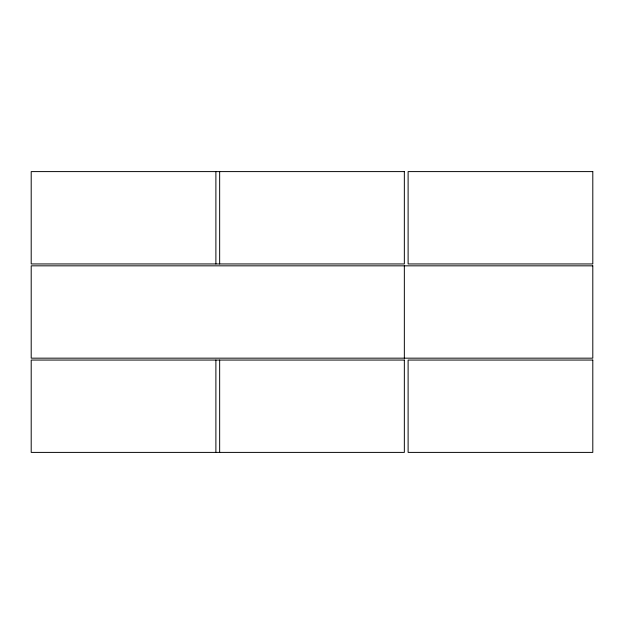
<?xml version="1.0" encoding="UTF-8"?>
<svg xmlns="http://www.w3.org/2000/svg" width="624" height="624" viewBox="0 0 624 624"><rect width="100%" height="100%" fill="white"/><g stroke="black" fill="none" stroke-linecap="round" stroke-linejoin="round"><path stroke-width="0.94" d="M404.344 265.832L404.344 358.168M219.656 171.6L219.656 263.944M219.656 360.056L219.656 452.4M215.888 171.6L215.888 263.944M215.888 360.056L215.888 452.4M404.344 171.6L31.2 171.6L31.2 263.944L404.344 263.944L404.344 171.6M592.8 171.6L408.112 171.6L408.112 263.944L592.8 263.944L592.8 171.6M592.8 265.832L31.2 265.832L31.2 358.168L592.8 358.168L592.8 265.832M404.344 360.056L31.2 360.056L31.2 452.4L404.344 452.4L404.344 360.056M592.8 360.056L408.112 360.056L408.112 452.4L592.8 452.4L592.8 360.056"/></g></svg>
